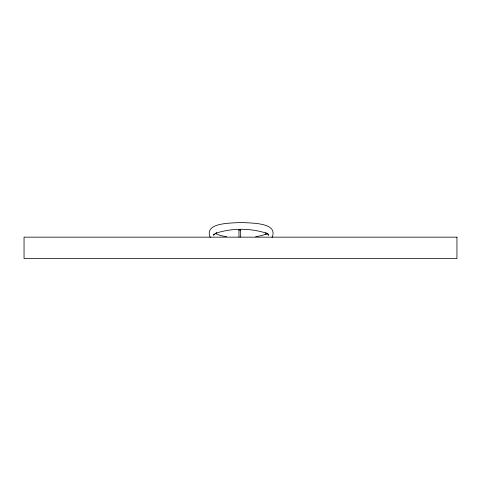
<?xml version="1.0" encoding="UTF-8"?>
<svg xmlns="http://www.w3.org/2000/svg" width="481" height="481" viewBox="0 0 481 481"><rect width="100%" height="100%" fill="white"/><g stroke="black" fill="none" stroke-linecap="round" stroke-linejoin="round"><path stroke-width="0.72" d="M238.967 237.001L238.967 229.99L239.809 229.371L240.656 229.99L240.656 237.001M240.656 229.99L240.235 230.531M213.967 234.475L213.702 235.311L214.328 234.085M272.066 237.452C278.938 221.735 248.954 223.394 241.155 222.372C233.357 223.394 203.373 221.735 210.245 237.452M214.237 234.157L213.708 234.674L216.546 232.9L215.999 233.159C232.107 228 250.204 228 266.312 233.159L265.765 232.9L268.602 234.674L268.073 234.157M267.466 233.201L265.765 234.265L266.312 234L261.694 235.558L255.682 236.754M226.629 236.754L220.617 235.558L215.416 233.556M239.213 230.429L238.967 229.99M267.983 234.085L268.608 235.311L268.344 234.475M456.95 237.157L24.05 237.157L24.05 258.628L456.95 258.628L456.95 237.157"/></g></svg>
